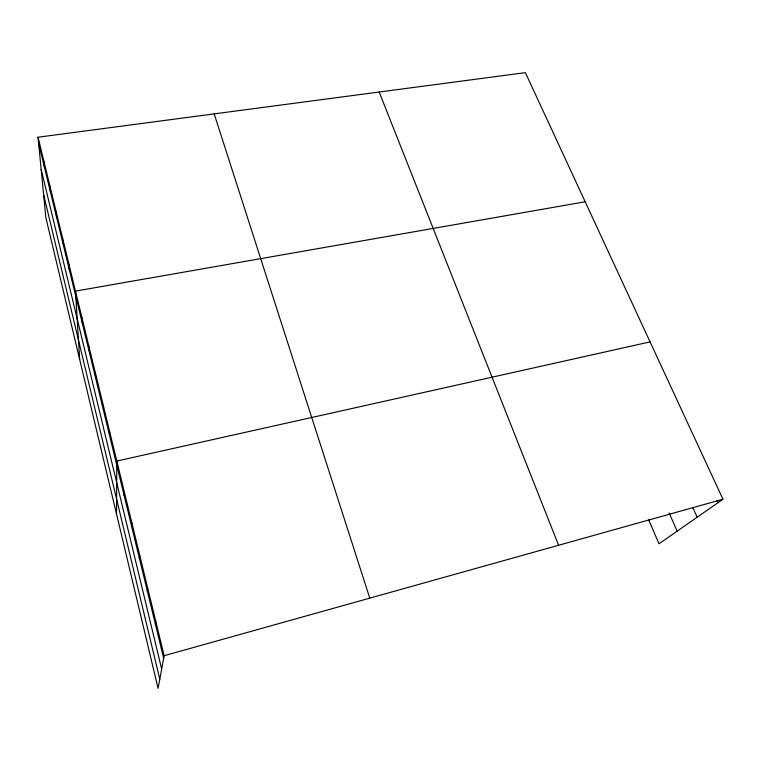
<?xml version="1.0" encoding="UTF-8"?>
<svg xmlns="http://www.w3.org/2000/svg" width="761" height="761" viewBox="0 0 761 761"><rect width="100%" height="100%" fill="white"/><g stroke="black" fill="none" stroke-linecap="round" stroke-linejoin="round"><path stroke-width="1.14" d="M116.519 514.017L116.804 461.052L650.075 341.889M124.157 495.563L124.243 491.635M131.691 526.612L131.853 522.931M139.406 558.393L139.644 554.969M147.311 590.907L147.615 587.749M155.387 624.201L155.786 621.328M38.05 137.218L164.148 655.716L158.079 688.353L45.831 217.484L38.05 137.218L525.375 72.647L722.95 499.235L659.026 543.811L648.638 519.801M164.148 655.716L722.95 499.235M585.18 201.789L75.472 291.111L79.667 359.439M717.014 500.595L717.984 502.698M692.852 507.644L697.162 517.214M669.1 512.885L677.166 531.159M379.168 92.024L558.593 545.257M214.183 113.884L369.77 598.136M38.649 143.429L163.672 658.294M41.18 169.532L161.674 669.033M43.624 194.654L159.772 679.212M43.967 161.541L44.528 167.629M50.007 186.369L50.521 192.314M56.171 211.729L56.647 217.532M62.469 237.622L62.897 243.273M68.899 264.077L69.28 269.565M81.998 317.917L82.274 323.073M88.657 345.304L88.875 350.279M95.458 373.29L95.629 378.074M102.421 401.894L102.526 406.479M109.527 431.145L109.574 435.52"/></g></svg>
